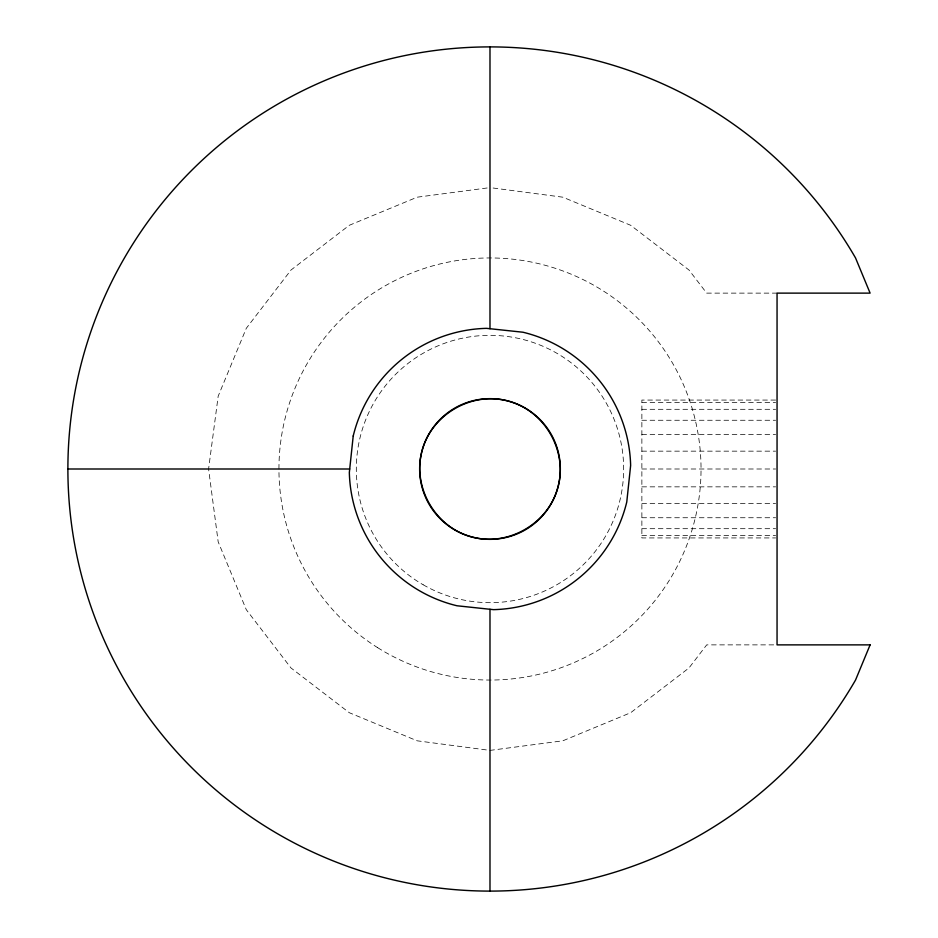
<?xml version="1.0" encoding="UTF-8"?>
<svg xmlns="http://www.w3.org/2000/svg" width="938" height="938" viewBox="0 0 938 938"><rect width="100%" height="100%" fill="white"/><g stroke="black" fill="none" stroke-linecap="round" stroke-linejoin="round"><path stroke-width="0.7" stroke-dasharray="4.69 3.52" d="M487.139 187.975L417.164 197.191L349.288 225.296L291.014 270.015L246.295 328.3L218.179 396.164L208.588 469L218.179 541.836L246.295 609.7L291.014 667.985L349.288 712.704L417.164 740.809L489.988 750.4L562.823 740.809L630.688 712.704L688.973 667.985L706.701 644.875L775.585 644.875M777.051 293.125L706.701 293.125L688.973 270.015L630.688 225.296L562.823 197.191L489.988 187.6M775.597 400.069L641.873 400.069L641.873 537.931L775.597 537.931M641.873 402.414L775.597 402.414M641.873 409.308L775.597 409.308M641.873 420.259L775.597 420.259M641.873 434.54L775.597 434.54M641.873 451.155L775.597 451.155M641.873 469L775.597 469M641.873 486.845L775.597 486.845M641.873 503.46L775.597 503.46M641.873 517.741L775.597 517.741M641.873 528.692L775.597 528.692M641.873 535.586L775.597 535.586M423.155 584.761A133.665 133.665 0 0 0 623.653 469A133.665 133.665 0 0 0 423.155 353.239A133.665 133.665 0 0 0 423.155 584.761M377.651 647.666A211.05 211.05 0 0 0 700.885 476.961A211.05 211.05 0 0 0 391.439 282.373A211.05 211.05 0 0 0 377.651 647.666"/><path stroke-width="1.41" d="M67.888 469L349.71 469M489.988 46.9L489.988 328.722M489.988 609.278L489.988 891.1M353.216 436.006L349.335 472.529A140.7 140.7 0 0 0 456.994 605.772L493.517 609.653A140.7 140.7 0 0 0 626.772 501.994L630.641 465.471A140.7 140.7 0 0 0 522.982 332.228L486.459 328.347A140.7 140.7 0 0 0 353.216 436.006M422.041 450.791C412.063 487.103 435.349 527.437 471.779 536.958C508.091 546.924 548.425 523.639 557.946 487.209C567.912 450.897 544.626 410.563 508.197 401.042C471.896 391.076 431.55 414.362 422.041 450.791M870.112 644.875L855.538 680.05A422.1 422.1 0 0 1 218.671 792.352A422.1 422.1 0 0 1 218.671 145.648A422.1 422.1 0 0 1 855.538 257.95L870.112 293.125L777.051 293.125L777.051 644.875L870.112 644.875M454.813 529.923A70.35 70.35 0 0 0 560.338 469A70.35 70.35 0 0 0 454.813 408.077A70.35 70.35 0 0 0 454.813 529.923"/></g></svg>
